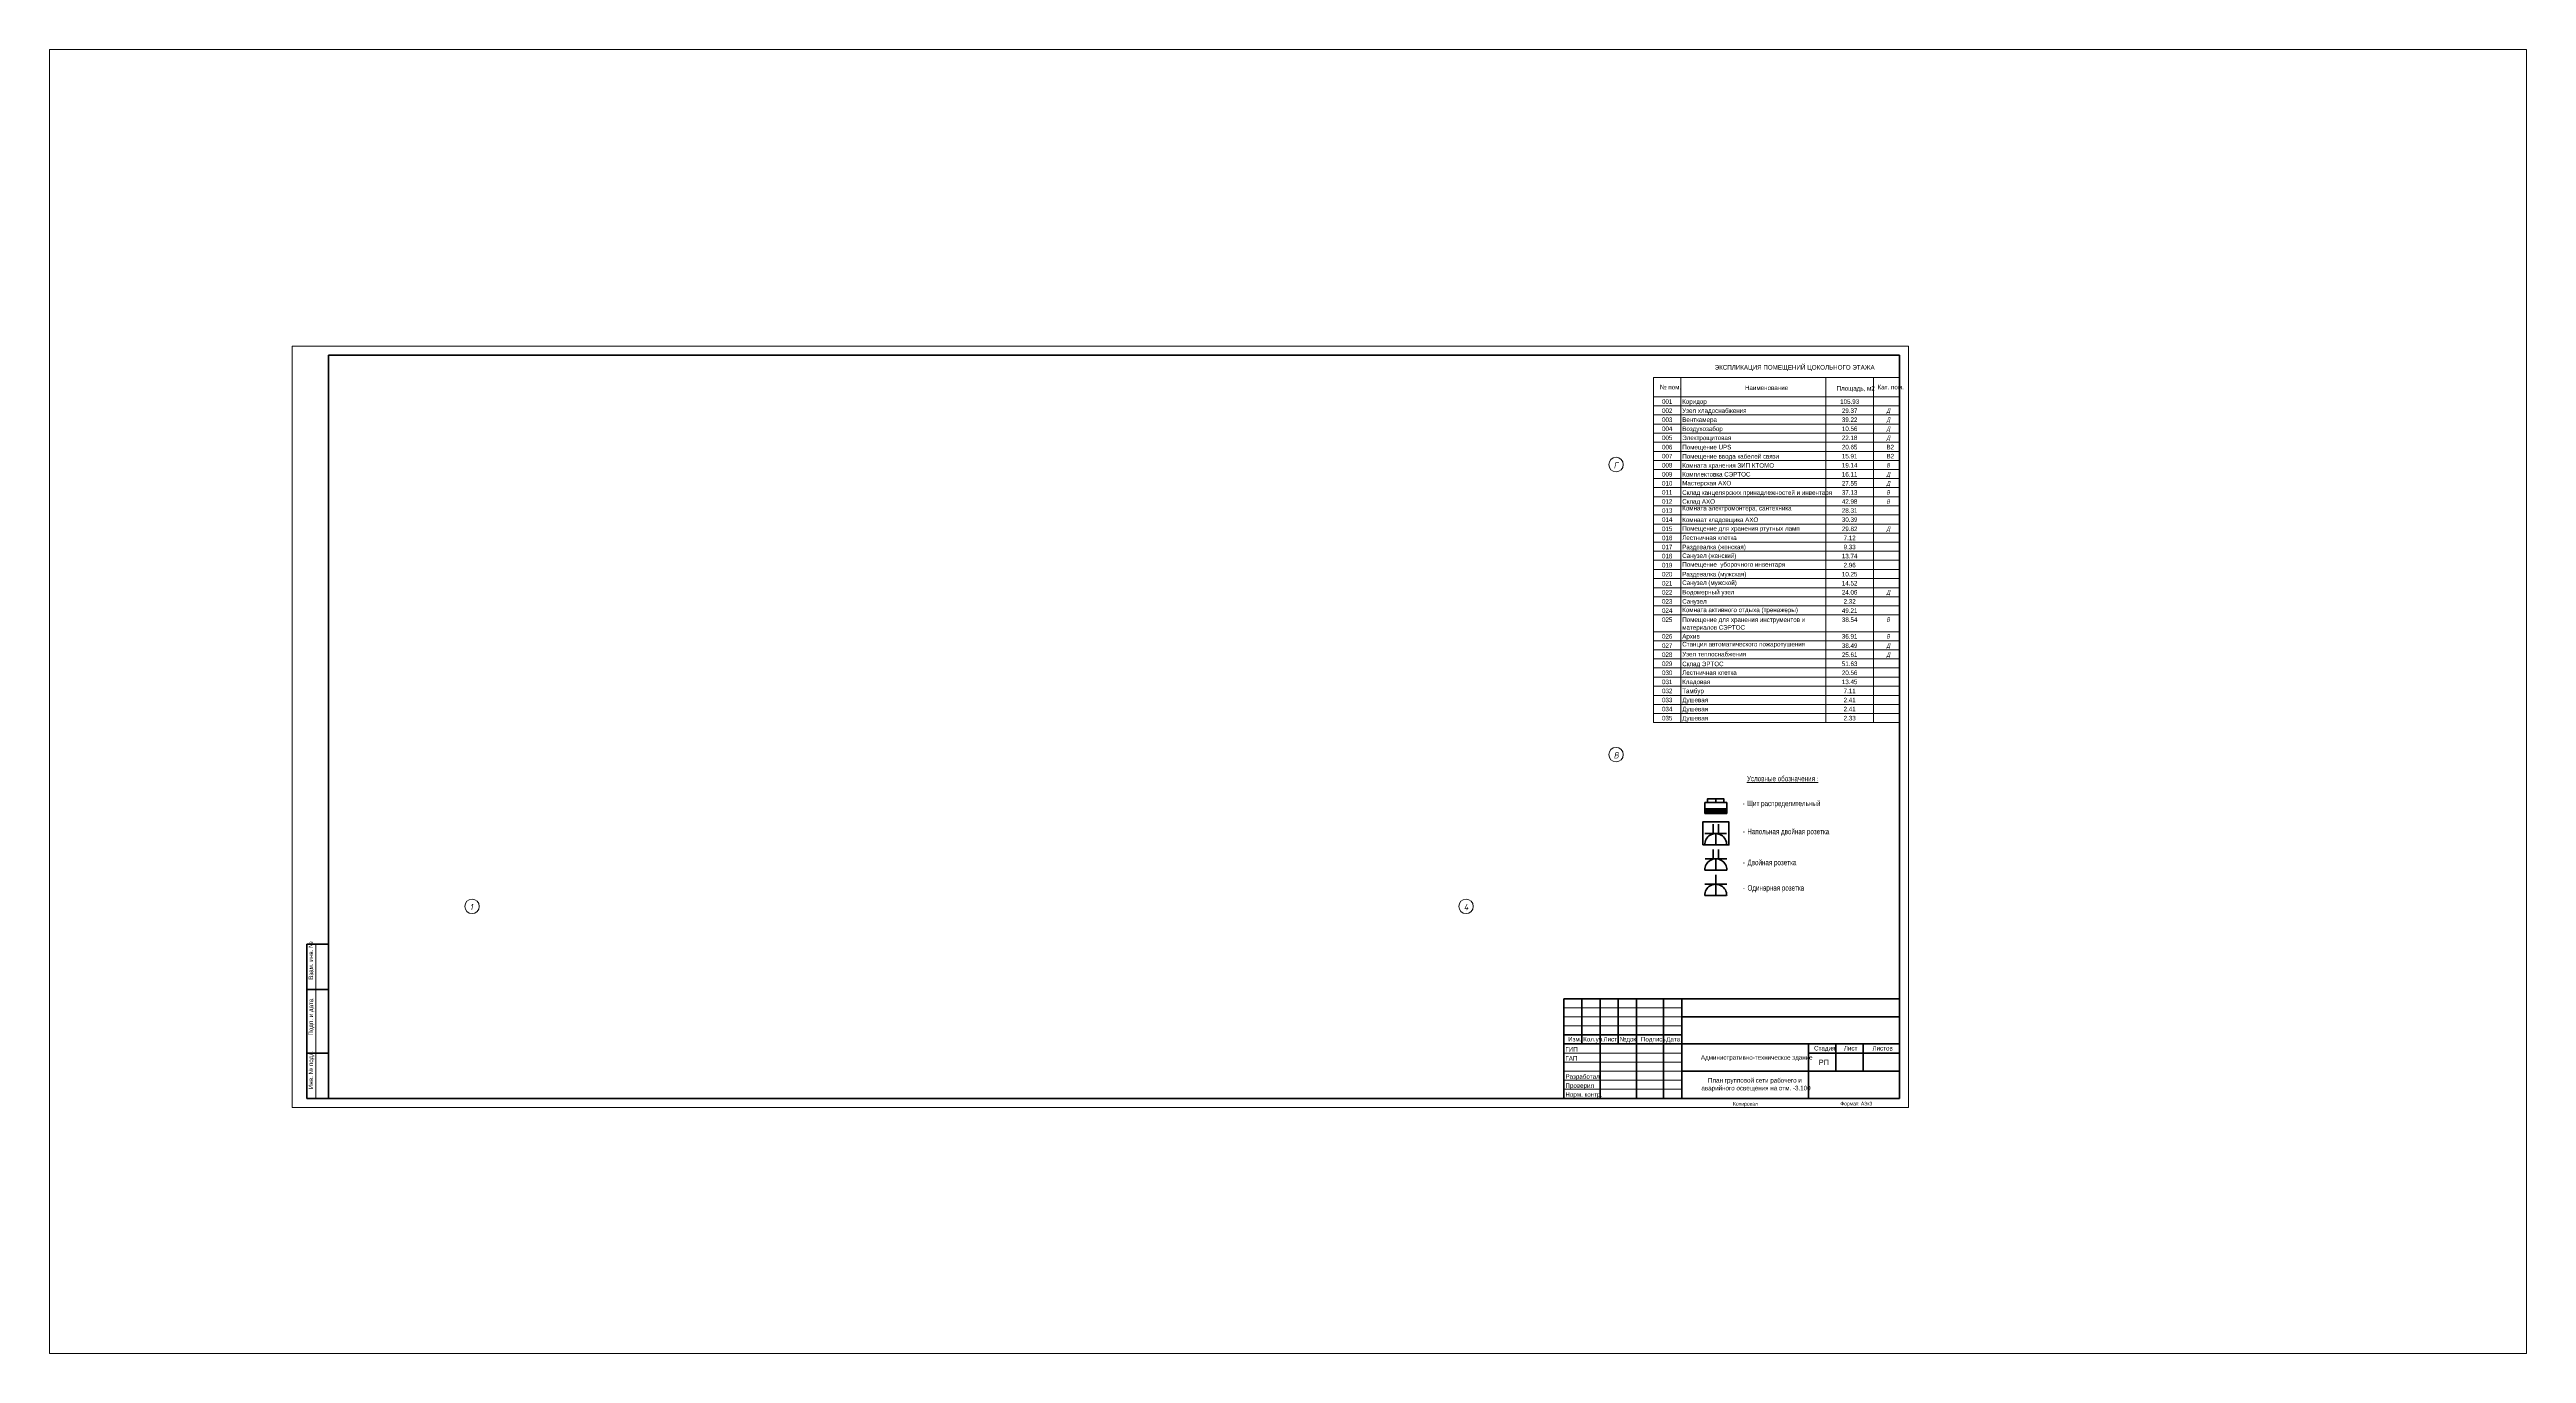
# Paper-space layout 'Layout1' of a CAD drawing. Header units: metres. Extents: x -134 to 1232, y -136 to 584.
import ezdxf

# ---------------------------------------------------------------- set-up
doc = ezdxf.new("R2010")
doc.units = ezdxf.units.M
doc.layers.add('A-DETL', color=7, linetype='Continuous', lineweight=5, true_color=0x00a600)
for name, color, linetype, lineweight in [('A-DETL-THIN', 7, 'Continuous', 5), ('G-ANNO-SCHD', 7, 'Continuous', 9), ('G-ANNO-TEXT', 7, 'Continuous', 9), ('G-ANNO-TTLB', 7, 'Continuous', 9), ('G-ANNO-TTLB-THIN', 7, 'Continuous', 9), ('Освещение', 1, 'Continuous', 50), ('раб осв', 7, 'Continuous', 40), ('Эл-свет раб.', 5, 'Continuous', 50), ('ЭОМ', 7, 'Continuous', 40)]:
    doc.layers.add(name, color=color, linetype=linetype, lineweight=lineweight)
doc.styles.add('GOST Common_6', font='ARIALN.TTF', dxfattribs={"width": 0.8, "height": 3})
doc.styles.add('GOST Common_I_5', font='ARIALN.TTF', dxfattribs={"height": 3})
doc.styles.add('GOST Common_I_6', font='ARIALN.TTF', dxfattribs={"height": 2.5})
doc.styles.add('GOST Common_I_7', font='ARIALN.TTF', dxfattribs={"height": 3.5})
doc.styles.add('GOST Common_I_8', font='ARIALN.TTF', dxfattribs={"height": 2.5})
doc.styles.add('GOST Common_I_9', font='ARIALN.TTF', dxfattribs={"height": 2})
doc.styles.add('ISOCPEUR_I', font='ARIALN.TTF', dxfattribs={"height": 2})

# ---------------------------------------------------------------- blocks, each defined once
blk = doc.blocks.new('Штамп ГОСТ - A3_3A-1250180-Маркировочный план цокольного этажа на отм_ -3_100')
at = {"layer": 'G-ANNO-TTLB'}
for p, q in [((-192, 271.5), (-192, -148.5)), ((-192, 271.5), (699, 271.5)), ((699, 271.5), (699, -148.5)), ((-192, -58.5), (-192, 216.5)), ((699, -148.5), (-192, -148.5))]:
    blk.add_line(p, q, dxfattribs=at)
at = {"layer": 'G-ANNO-TTLB', "lineweight": 35}
for p, q in [((-172, 266.5), (-172, -143.5)), ((694, 266.5), (-172, 266.5)), ((694, -143.5), (694, 266.5)), ((-184, -58.5), (-184, -143.5)), ((-184, -58.5), (-172, -58.5)), ((-184, -83.5), (-172, -83.5)), ((509, -88.5), (509, -143.5)), ((694, -88.5), (509, -88.5)), ((519, -88.5), (519, -113.5)), ((529, -88.5), (529, -143.5)), ((539, -88.5), (539, -113.5)), ((549, -88.5), (549, -143.5)), ((564, -88.5), (564, -143.5)), ((574, -88.5), (574, -143.5)), ((574, -108.5), (509, -108.5)), ((694, -98.5), (574, -98.5)), ((-184, -118.5), (-172, -118.5)), ((694, -113.5), (509, -113.5)), ((644, -113.5), (644, -143.5)), ((694, -118.5), (644, -118.5)), ((659, -113.5), (659, -128.5)), ((674, -113.5), (674, -128.5)), ((694, -128.5), (574, -128.5)), ((-184, -143.5), (-172, -143.5)), ((-172, -143.5), (694, -143.5))]:
    blk.add_line(p, q, dxfattribs=at)
at = {"layer": 'G-ANNO-TTLB-THIN'}
for p, q in [((-179, -58.5), (-179, -143.5)), ((574, -93.5), (509, -93.5)), ((574, -98.5), (509, -98.5)), ((574, -103.5), (509, -103.5)), ((574, -118.5), (509, -118.5)), ((574, -123.5), (509, -123.5)), ((574, -128.5), (509, -128.5)), ((574, -133.5), (509, -133.5)), ((574, -138.5), (509, -138.5))]:
    blk.add_line(p, q, dxfattribs=at)
at = {"layer": 'G-ANNO-TTLB', "char_height": 2.5, "attachment_point": 1, "rotation": 90, "style": 'GOST Common_I_6'}
for s, insert, width in [('Взам. инв. №', (-183, -78.1), 19.048), ('Подп. и дата', (-183, -108.9), 19.305), ('Инв. № подл.', (-183, -138.4), 18.599)]:
    blk.add_mtext(s, dxfattribs=dict(at, insert=insert, width=width))
at = {"layer": 'G-ANNO-TTLB', "attachment_point": 1}
for s, insert, char_height, width, style in [('Изм.', (511.4, -109.6), 2.5, 6.413, 'GOST Common_I_6'), ('Кол.уч.', (519.7, -109.6), 2.5, 10.454, 'GOST Common_I_6'), ('Лист', (530.9, -109.6), 2.5, 7.504, 'GOST Common_I_6'), ('№док.', (539.8, -109.6), 2.5, 10.101, 'GOST Common_I_8'), ('Подпись', (551.5, -109.6), 2.5, 12.186, 'GOST Common_I_6'), ('Дата', (565.5, -109.6), 2.5, 8.466, 'GOST Common_I_6'), ('Стадия', (647, -114.6), 2.5, 11.159, 'GOST Common_I_6'), ('Лист', (663.4, -114.6), 2.5, 7.504, 'GOST Common_I_6'), ('Листов', (679.2, -114.6), 2.5, 10.967, 'GOST Common_I_6'), ('Копировал', (602.3, -145.5), 2, 16.515, 'ISOCPEUR_I'), ('Формат: А3х3', (661.5, -145.4), 2, 21.726, 'GOST Common_I_9')]:
    blk.add_mtext(s, dxfattribs=dict(at, insert=insert, char_height=char_height, width=width, style=style))
blk = doc.blocks.new('двойная розетка штепсельная с заземляющим контактом скрытой установки IP20')
at = {"layer": 'Эл-свет раб.', "ltscale": 0.3}
for p, q in [((242831, -163233), (242831, -163444)), ((242951, -163233), (242951, -163444)), ((243132, -163444), (242645, -163444)), ((243135, -163696), (242647, -163696)), ((242891, -163696), (242891, -163444))]:
    blk.add_line(p, q, dxfattribs=at)
at = {"layer": 'Эл-свет раб.', "ltscale": 0.3, "extrusion": (0, 0, -1)}
blk.add_ellipse((242891, -163688), major_axis=(-173, 173), ratio=1, start_param=5.464002, end_param=8.673165, dxfattribs=at)
blk = doc.blocks.new('Розетка штепсельная с заземляющим контактом скрытой установки IP20')
at = {"layer": 'Эл-свет раб.', "ltscale": 0.3}
for p, q in [((191816, -246316), (191329, -246316)), ((191575, -246568), (191575, -246106)), ((191819, -246568), (191331, -246568))]:
    blk.add_line(p, q, dxfattribs=at)
at = {"layer": 'Эл-свет раб.', "ltscale": 0.3, "extrusion": (0, 0, -1)}
blk.add_ellipse((191575, -246560), major_axis=(-173, 173), ratio=1, start_param=5.464002, end_param=8.673165, dxfattribs=at)

psp = doc.layouts.get("Layout1")

# ---------------------------------------------------------------- hatches: boundary and pattern name
at = {"layer": 'ЭОМ', "ltscale": 100}
h = psp.add_hatch(color=256, dxfattribs=at)
h.dxf.hatch_style = 1
h.paths.add_polyline_path([(790.8, 162.2), (790.8, 165.2), (778.8, 165.2), (778.8, 162.2)])

# ---------------------------------------------------------------- linework, layer by layer
at = {"layer": 'A-DETL', "color": 7, "lineweight": 15}
for centre in [(729.8, 354.6), (729.8, 194.6), (99.1, 110.9), (647.1, 110.9)]:
    psp.add_circle(centre, 4, dxfattribs=at)
at = {"layer": 'A-DETL-THIN', "lineweight": 9}
for p, q in [((750.5, 402.6), (750.5, 392)), ((750.5, 402.6), (886, 402.6)), ((765.5, 402.6), (765.5, 392)), ((845.5, 402.6), (845.5, 392)), ((871.7, 402.6), (871.7, 392)), ((886, 402.6), (886, 392)), ((765.5, 392), (750.5, 392)), ((750.5, 392), (750.5, 387)), ((765.5, 387), (750.5, 387)), ((750.5, 387), (750.5, 382)), ((845.5, 392), (765.5, 392)), ((765.5, 392), (765.5, 387)), ((845.5, 387), (765.5, 387)), ((765.5, 387), (765.5, 382)), ((871.7, 392), (845.5, 392)), ((845.5, 392), (845.5, 387)), ((871.7, 387), (845.5, 387)), ((845.5, 387), (845.5, 382)), ((886, 392), (871.7, 392)), ((871.7, 392), (871.7, 387)), ((886, 387), (871.7, 387)), ((871.7, 387), (871.7, 382)), ((886, 392), (886, 387)), ((886, 387), (886, 382)), ((765.5, 382), (750.5, 382)), ((750.5, 382), (750.5, 376.9)), ((765.5, 376.9), (750.5, 376.9)), ((750.5, 376.9), (750.5, 371.9)), ((765.5, 371.9), (750.5, 371.9)), ((750.5, 371.9), (750.5, 366.9)), ((845.5, 382), (765.5, 382)), ((765.5, 382), (765.5, 376.9)), ((845.5, 376.9), (765.5, 376.9)), ((765.5, 376.9), (765.5, 371.9)), ((845.5, 371.9), (765.5, 371.9)), ((765.5, 371.9), (765.5, 366.9)), ((871.7, 382), (845.5, 382)), ((845.5, 382), (845.5, 376.9)), ((871.7, 376.9), (845.5, 376.9)), ((845.5, 376.9), (845.5, 371.9)), ((871.7, 371.9), (845.5, 371.9)), ((845.5, 371.9), (845.5, 366.9)), ((886, 382), (871.7, 382)), ((871.7, 382), (871.7, 376.9)), ((886, 376.9), (871.7, 376.9)), ((871.7, 376.9), (871.7, 371.9)), ((886, 371.9), (871.7, 371.9)), ((871.7, 371.9), (871.7, 366.9)), ((886, 382), (886, 376.9)), ((886, 376.9), (886, 371.9)), ((886, 371.9), (886, 366.9)), ((765.5, 366.9), (750.5, 366.9)), ((750.5, 366.9), (750.5, 361.9)), ((765.5, 361.9), (750.5, 361.9)), ((750.5, 361.9), (750.5, 356.9)), ((765.5, 356.9), (750.5, 356.9)), ((750.5, 356.9), (750.5, 351.9)), ((845.5, 366.9), (765.5, 366.9)), ((765.5, 366.9), (765.5, 361.9)), ((845.5, 361.9), (765.5, 361.9)), ((765.5, 361.9), (765.5, 356.9)), ((845.5, 356.9), (765.5, 356.9)), ((765.5, 356.9), (765.5, 351.9)), ((871.7, 366.9), (845.5, 366.9)), ((845.5, 366.9), (845.5, 361.9)), ((871.7, 361.9), (845.5, 361.9)), ((845.5, 361.9), (845.5, 356.9)), ((871.7, 356.9), (845.5, 356.9)), ((845.5, 356.9), (845.5, 351.9)), ((886, 366.9), (871.7, 366.9)), ((871.7, 366.9), (871.7, 361.9)), ((886, 361.9), (871.7, 361.9)), ((871.7, 361.9), (871.7, 356.9)), ((886, 356.9), (871.7, 356.9)), ((871.7, 356.9), (871.7, 351.9)), ((886, 366.9), (886, 361.9)), ((886, 361.9), (886, 356.9)), ((886, 356.9), (886, 351.9)), ((765.5, 351.9), (750.5, 351.9)), ((750.5, 351.9), (750.5, 346.9)), ((765.5, 346.9), (750.5, 346.9)), ((750.5, 346.9), (750.5, 341.9)), ((765.5, 341.9), (750.5, 341.9)), ((750.5, 341.9), (750.5, 336.8)), ((845.5, 351.9), (765.5, 351.9)), ((765.5, 351.9), (765.5, 346.9)), ((845.5, 346.9), (765.5, 346.9)), ((765.5, 346.9), (765.5, 341.9)), ((845.5, 341.9), (765.5, 341.9)), ((765.5, 341.9), (765.5, 336.8)), ((871.7, 351.9), (845.5, 351.9)), ((845.5, 351.9), (845.5, 346.9)), ((871.7, 346.9), (845.5, 346.9)), ((845.5, 346.9), (845.5, 341.9)), ((871.7, 341.9), (845.5, 341.9)), ((845.5, 341.9), (845.5, 336.8)), ((886, 351.9), (871.7, 351.9)), ((871.7, 351.9), (871.7, 346.9)), ((886, 346.9), (871.7, 346.9)), ((871.7, 346.9), (871.7, 341.9)), ((886, 341.9), (871.7, 341.9)), ((871.7, 341.9), (871.7, 336.8)), ((886, 351.9), (886, 346.9)), ((886, 346.9), (886, 341.9)), ((886, 341.9), (886, 336.8)), ((765.5, 336.8), (750.5, 336.8)), ((750.5, 336.8), (750.5, 331.8)), ((765.5, 331.8), (750.5, 331.8)), ((750.5, 331.8), (750.5, 326.8)), ((845.5, 336.8), (765.5, 336.8)), ((765.5, 336.8), (765.5, 331.8)), ((845.5, 331.8), (765.5, 331.8)), ((765.5, 331.8), (765.5, 326.8)), ((871.7, 336.8), (845.5, 336.8)), ((845.5, 336.8), (845.5, 331.8)), ((871.7, 331.8), (845.5, 331.8)), ((845.5, 331.8), (845.5, 326.8)), ((886, 336.8), (871.7, 336.8)), ((871.7, 336.8), (871.7, 331.8)), ((886, 331.8), (871.7, 331.8)), ((871.7, 331.8), (871.7, 326.8)), ((886, 336.8), (886, 331.8)), ((886, 331.8), (886, 326.8)), ((765.5, 326.8), (750.5, 326.8)), ((750.5, 326.8), (750.5, 321.8)), ((765.5, 321.8), (750.5, 321.8)), ((750.5, 321.8), (750.5, 316.8)), ((765.5, 316.8), (750.5, 316.8)), ((750.5, 316.8), (750.5, 311.8)), ((845.5, 326.8), (765.5, 326.8)), ((765.5, 326.8), (765.5, 321.8)), ((845.5, 321.8), (765.5, 321.8)), ((765.5, 321.8), (765.5, 316.8)), ((845.5, 316.8), (765.5, 316.8)), ((765.5, 316.8), (765.5, 311.8)), ((871.7, 326.8), (845.5, 326.8)), ((845.5, 326.8), (845.5, 321.8)), ((871.7, 321.8), (845.5, 321.8)), ((845.5, 321.8), (845.5, 316.8)), ((871.7, 316.8), (845.5, 316.8)), ((845.5, 316.8), (845.5, 311.8)), ((886, 326.8), (871.7, 326.8)), ((871.7, 326.8), (871.7, 321.8)), ((886, 321.8), (871.7, 321.8)), ((871.7, 321.8), (871.7, 316.8)), ((886, 316.8), (871.7, 316.8)), ((871.7, 316.8), (871.7, 311.8)), ((886, 326.8), (886, 321.8)), ((886, 321.8), (886, 316.8)), ((886, 316.8), (886, 311.8)), ((765.5, 311.8), (750.5, 311.8)), ((750.5, 311.8), (750.5, 306.8)), ((765.5, 306.8), (750.5, 306.8)), ((750.5, 306.8), (750.5, 301.8)), ((765.5, 301.8), (750.5, 301.8)), ((750.5, 301.8), (750.5, 296.8)), ((845.5, 311.8), (765.5, 311.8)), ((765.5, 311.8), (765.5, 306.8)), ((845.5, 306.8), (765.5, 306.8)), ((765.5, 306.8), (765.5, 301.8)), ((845.5, 301.8), (765.5, 301.8)), ((765.5, 301.8), (765.5, 296.8)), ((871.7, 311.8), (845.5, 311.8)), ((845.5, 311.8), (845.5, 306.8)), ((871.7, 306.8), (845.5, 306.8)), ((845.5, 306.8), (845.5, 301.8)), ((871.7, 301.8), (845.5, 301.8)), ((845.5, 301.8), (845.5, 296.8)), ((886, 311.8), (871.7, 311.8)), ((871.7, 311.8), (871.7, 306.8)), ((886, 306.8), (871.7, 306.8)), ((871.7, 306.8), (871.7, 301.8)), ((886, 301.8), (871.7, 301.8)), ((871.7, 301.8), (871.7, 296.8)), ((886, 311.8), (886, 306.8)), ((886, 306.8), (886, 301.8)), ((886, 301.8), (886, 296.8)), ((765.5, 296.8), (750.5, 296.8)), ((750.5, 296.8), (750.5, 291.7)), ((765.5, 291.7), (750.5, 291.7)), ((750.5, 291.7), (750.5, 286.7)), ((845.5, 296.8), (765.5, 296.8)), ((765.5, 296.8), (765.5, 291.7)), ((845.5, 291.7), (765.5, 291.7)), ((765.5, 291.7), (765.5, 286.7)), ((871.7, 296.8), (845.5, 296.8)), ((845.5, 296.8), (845.5, 291.7)), ((871.7, 291.7), (845.5, 291.7)), ((845.5, 291.7), (845.5, 286.7)), ((886, 296.8), (871.7, 296.8)), ((871.7, 296.8), (871.7, 291.7)), ((886, 291.7), (871.7, 291.7)), ((871.7, 291.7), (871.7, 286.7)), ((886, 296.8), (886, 291.7)), ((886, 291.7), (886, 286.7)), ((765.5, 286.7), (750.5, 286.7)), ((750.5, 286.7), (750.5, 281.7)), ((765.5, 281.7), (750.5, 281.7)), ((750.5, 281.7), (750.5, 276.7)), ((765.5, 276.7), (750.5, 276.7)), ((750.5, 276.7), (750.5, 271.7)), ((845.5, 286.7), (765.5, 286.7)), ((765.5, 286.7), (765.5, 281.7)), ((845.5, 281.7), (765.5, 281.7)), ((765.5, 281.7), (765.5, 276.7)), ((845.5, 276.7), (765.5, 276.7)), ((765.5, 276.7), (765.5, 271.7)), ((871.7, 286.7), (845.5, 286.7)), ((845.5, 286.7), (845.5, 281.7)), ((871.7, 281.7), (845.5, 281.7)), ((845.5, 281.7), (845.5, 276.7)), ((871.7, 276.7), (845.5, 276.7)), ((845.5, 276.7), (845.5, 271.7)), ((886, 286.7), (871.7, 286.7)), ((871.7, 286.7), (871.7, 281.7)), ((886, 281.7), (871.7, 281.7)), ((871.7, 281.7), (871.7, 276.7)), ((886, 276.7), (871.7, 276.7)), ((871.7, 276.7), (871.7, 271.7)), ((886, 286.7), (886, 281.7)), ((886, 281.7), (886, 276.7)), ((886, 276.7), (886, 271.7)), ((765.5, 271.7), (750.5, 271.7)), ((750.5, 271.7), (750.5, 262.4)), ((765.5, 262.4), (750.5, 262.4)), ((750.5, 262.4), (750.5, 257.4)), ((845.5, 271.7), (765.5, 271.7)), ((765.5, 271.7), (765.5, 262.4)), ((845.5, 262.4), (765.5, 262.4)), ((765.5, 262.4), (765.5, 257.4)), ((871.7, 271.7), (845.5, 271.7)), ((845.5, 271.7), (845.5, 262.4)), ((871.7, 262.4), (845.5, 262.4)), ((845.5, 262.4), (845.5, 257.4)), ((886, 271.7), (871.7, 271.7)), ((871.7, 271.7), (871.7, 262.4)), ((886, 262.4), (871.7, 262.4)), ((871.7, 262.4), (871.7, 257.4)), ((886, 271.7), (886, 262.4)), ((886, 262.4), (886, 257.4)), ((765.5, 257.4), (750.5, 257.4)), ((750.5, 257.4), (750.5, 252.4)), ((765.5, 252.4), (750.5, 252.4)), ((750.5, 252.4), (750.5, 247.4)), ((765.5, 247.4), (750.5, 247.4)), ((750.5, 247.4), (750.5, 242.4)), ((845.5, 257.4), (765.5, 257.4)), ((765.5, 257.4), (765.5, 252.4)), ((845.5, 252.4), (765.5, 252.4)), ((765.5, 252.4), (765.5, 247.4)), ((845.5, 247.4), (765.5, 247.4)), ((765.5, 247.4), (765.5, 242.4)), ((871.7, 257.4), (845.5, 257.4)), ((845.5, 257.4), (845.5, 252.4)), ((871.7, 252.4), (845.5, 252.4)), ((845.5, 252.4), (845.5, 247.4)), ((871.7, 247.4), (845.5, 247.4)), ((845.5, 247.4), (845.5, 242.4)), ((886, 257.4), (871.7, 257.4)), ((871.7, 257.4), (871.7, 252.4)), ((886, 252.4), (871.7, 252.4)), ((871.7, 252.4), (871.7, 247.4)), ((886, 247.4), (871.7, 247.4)), ((871.7, 247.4), (871.7, 242.4)), ((886, 257.4), (886, 252.4)), ((886, 252.4), (886, 247.4)), ((886, 247.4), (886, 242.4)), ((765.5, 242.4), (750.5, 242.4)), ((750.5, 242.4), (750.5, 237.4)), ((765.5, 237.4), (750.5, 237.4)), ((750.5, 237.4), (750.5, 232.4)), ((765.5, 232.4), (750.5, 232.4)), ((750.5, 232.4), (750.5, 227.3)), ((845.5, 242.4), (765.5, 242.4)), ((765.5, 242.4), (765.5, 237.4)), ((845.5, 237.4), (765.5, 237.4)), ((765.5, 237.4), (765.5, 232.4)), ((845.5, 232.4), (765.5, 232.4)), ((765.5, 232.4), (765.5, 227.3)), ((871.7, 242.4), (845.5, 242.4)), ((845.5, 242.4), (845.5, 237.4)), ((871.7, 237.4), (845.5, 237.4)), ((845.5, 237.4), (845.5, 232.4)), ((871.7, 232.4), (845.5, 232.4)), ((845.5, 232.4), (845.5, 227.3)), ((886, 242.4), (871.7, 242.4)), ((871.7, 242.4), (871.7, 237.4)), ((886, 237.4), (871.7, 237.4)), ((871.7, 237.4), (871.7, 232.4)), ((886, 232.4), (871.7, 232.4)), ((871.7, 232.4), (871.7, 227.3)), ((886, 242.4), (886, 237.4)), ((886, 237.4), (886, 232.4)), ((886, 232.4), (886, 227.3)), ((765.5, 227.3), (750.5, 227.3)), ((750.5, 227.3), (750.5, 222.3)), ((765.5, 222.3), (750.5, 222.3)), ((750.5, 222.3), (750.5, 217.3)), ((845.5, 227.3), (765.5, 227.3)), ((765.5, 227.3), (765.5, 222.3)), ((845.5, 222.3), (765.5, 222.3)), ((765.5, 222.3), (765.5, 217.3)), ((871.7, 227.3), (845.5, 227.3)), ((845.5, 227.3), (845.5, 222.3)), ((871.7, 222.3), (845.5, 222.3)), ((845.5, 222.3), (845.5, 217.3)), ((886, 227.3), (871.7, 227.3)), ((871.7, 227.3), (871.7, 222.3)), ((886, 222.3), (871.7, 222.3)), ((871.7, 222.3), (871.7, 217.3)), ((886, 227.3), (886, 222.3)), ((886, 222.3), (886, 217.3)), ((765.5, 217.3), (750.5, 217.3)), ((750.5, 217.3), (750.5, 212.3)), ((765.5, 212.3), (750.5, 212.3)), ((845.5, 217.3), (765.5, 217.3)), ((765.5, 217.3), (765.5, 212.3)), ((845.5, 212.3), (765.5, 212.3)), ((871.7, 217.3), (845.5, 217.3)), ((845.5, 217.3), (845.5, 212.3)), ((871.7, 212.3), (845.5, 212.3)), ((886, 217.3), (871.7, 217.3)), ((871.7, 217.3), (871.7, 212.3)), ((886, 212.3), (871.7, 212.3)), ((886, 217.3), (886, 212.3))]:
    psp.add_line(p, q, dxfattribs=at)
at = {"layer": 'Освещение', "color": 5}
psp.add_lwpolyline([(777.6, 144.8), (777.6, 157.5), (792, 157.5), (792, 144.8)], close=True, dxfattribs=at)
at = {"layer": 'раб осв', "color": 0, "lineweight": 40, "ltscale": 100}
psp.add_lwpolyline([(789.2, 168.2), (789.2, 170.3), (784.8, 170.3), (784.8, 168.2), (784.8, 170.3), (780.3, 170.3), (780.3, 168.2)], dxfattribs=at)
at = {"layer": 'ЭОМ', "ltscale": 100}
psp.add_lwpolyline([(790.8, 162.2), (778.8, 162.2), (778.8, 168.2), (790.8, 168.2)], close=True, dxfattribs=at)

# ---------------------------------------------------------------- block references
at = {"layer": 'G-ANNO-TTLB'}
psp.add_blockref('Штамп ГОСТ - A3_3A-1250180-Маркировочный план цокольного этажа на отм_ -3_100', (192, 148.5), dxfattribs=at)
at = {"layer": 'Освещение', "xscale": -0.024657850465443, "yscale": 0.024657850465443, "zscale": 0.024657850465443}
psp.add_blockref('Розетка штепсельная с заземляющим контактом скрытой установки IP20', (5508.6, 6196.7), dxfattribs=at)
at = {"layer": 'ЭОМ', "color": 0, "lineweight": 30, "yscale": 0.024657850465443, "zscale": 0.024657850465443}
for p, xscale in [((-5204.4, 4181.2), 0.024657850465443), ((6774, 4167.3), -0.024657850465443)]:
    psp.add_blockref('двойная розетка штепсельная с заземляющим контактом скрытой установки IP20', p, dxfattribs=dict(at, xscale=xscale))

# ---------------------------------------------------------------- texts
at = {"layer": 'G-ANNO-SCHD', "char_height": 2.5, "line_spacing_factor": 1.022761, "style": 'GOST Common_I_6'}
for s, insert, width, attachment_point in [('ЭКСПЛИКАЦИЯ ПОМЕЩЕНИЙ ЦОКОЛЬНОГО ЭТАЖА', (784.2, 409.5), 77.339, 1), ('\\pi-7.5,l10,t10;№ пом.', (751.5, 398.6), 12.539, 1), ('Наименование', (800.9, 398.2), 12.279, 1), ('Площадь, м2', (851.4, 397.9), 24.075, 1), ('Кат. пом.', (874, 398.6), 19.066, 1), ('001', (758, 390.6), 4.646, 2), ('002', (758, 385.6), 5.159, 2), ('Узел хладоснабжения', (766.3, 385.6), 32.615, 1), ('Коридор', (766.3, 390.6), 12.279, 1), ('105.93', (858.6, 390.6), 8.81, 2), ('29.37', (858.6, 385.6), 7.603, 2), ('\\fGOST Common|b0|i1|c204|p34|;\\W.8;Д', (878.9, 385.6), 2.202, 1), ('003', (758, 380.6), 5.159, 2), ('004', (758, 375.6), 5.401, 2), ('005', (758, 370.6), 5.159, 2), ('Электрощитовая', (766.3, 370.6), 26.249, 1), ('Венткамера', (766.3, 380.6), 18.646, 1), ('Воздухозабор', (766.3, 375.6), 20.878, 1), ('39.22', (858.6, 380.6), 7.603, 2), ('22.18', (858.6, 370.6), 7.09, 2), ('10.56', (858.6, 375.6), 7.09, 2), ('\\fGOST Common|b0|i1|c204|p34|;\\W.8;Д', (878.9, 380.6), 3.681, 1), ('\\fGOST Common|b0|i1|c204|p34|;\\W.8;Д', (878.9, 375.6), 3.681, 1), ('\\fGOST Common|b0|i1|c204|p34|;\\W.8;Д', (878.9, 370.6), 3.681, 1), ('006', (758, 365.5), 5.159, 2), ('007', (758, 360.5), 5.159, 2), ('008', (758, 355.5), 5.159, 2), ('Помещение UPS', (766.3, 365.5), 30.594, 1), ('Помещение ввода кабелей связи', (766.3, 360.4), 53.61, 1), ('Комната хранения ЗИП КТОМО', (766.3, 355.4), 51.503, 1), ('20.65', (858.6, 365.5), 7.603, 2), ('15.91', (858.6, 360.5), 6.577, 2), ('19.14', (858.6, 355.5), 6.819, 2), ('В2', (878.9, 365.5), 3.681, 1), ('В2', (878.9, 360.5), 3.681, 1), ('\\fGOST Common|b0|i1|c204|p34|;\\W.8;В', (878.9, 355.5), 1.961, 1), ('009', (758, 350.5), 5.159, 2), ('010', (758, 345.5), 4.646, 2), ('Комплектовка СЭРТОС', (766.3, 350.5), 40.819, 1), ('Мастерская АХО', (766.3, 345.6), 33.737, 1), ('27.55', (858.6, 345.5), 7.603, 2), ('16.11', (858.6, 350.5), 6.064, 2), ('\\fGOST Common|b0|i1|c204|p34|;\\W.8;Д', (878.9, 350.5), 2.202, 1), ('\\fGOST Common|b0|i1|c204|p34|;\\W.8;Д', (878.9, 345.5), 2.202, 1), ('011', (758, 340.5), 4.133, 2), ('012', (758, 335.5), 4.646, 2), ('013', (758, 330.5), 4.646, 2), ('Склад канцелярских принадлежностей и инвентаря', (766.3, 340.4), 85.477, 1), ('Склад АХО', (766.3, 335.5), 16.021, 1), ('Комната электромонтера, сантехника', (766.3, 331.8), 79.25, 1), ('37.13', (858.6, 340.5), 7.09, 2), ('42.98', (858.6, 335.5), 7.844, 2), ('28.31', (858.6, 330.5), 7.09, 2), ('\\fGOST Common|b0|i1|c204|p34|;\\W.8;В', (878.9, 340.5), 3.681, 1), ('\\fGOST Common|b0|i1|c204|p34|;\\W.8;В', (878.9, 335.5), 1.961, 1), ('014', (758, 325.5), 4.888, 2), ('015', (758, 320.4), 4.646, 2), ('016', (758, 315.4), 4.646, 2), ('Лестничная клетка', (766.3, 315.5), 37.379, 1), ('Комнаат кладовщика АХО', (766.3, 325.4), 45.445, 1), ('Помещение для хранения ртутных ламп', (766.3, 320.6), 71.223, 1), ('30.39', (858.6, 325.5), 7.603, 2), ('29.82', (858.6, 320.4), 7.603, 2), ('7.12', (858.6, 315.4), 5.37, 2), ('\\fGOST Common|b0|i1|c204|p34|;\\W.8;Д', (878.9, 320.4), 2.202, 1), ('017', (758, 310.4), 4.646, 2), ('018', (758, 305.4), 4.646, 2), ('019', (758, 300.4), 4.646, 2), ('Санузел (женский)', (766.3, 305.6), 43.375, 1), ('Раздевалка (женская)', (766.3, 310.4), 33.309, 1), ('Помещение  уборочного инвентаря', (766.3, 300.8), 75.072, 1), ('13.74', (858.6, 305.4), 7.331, 2), ('9.33', (858.6, 310.4), 5.883, 2), ('2.96', (858.6, 300.4), 5.883, 2), ('020', (758, 295.4), 5.159, 2), ('021', (758, 290.4), 4.646, 2), ('Санузел (мужской)', (766.3, 290.7), 40.604, 1), ('Раздевалка (мужская)', (766.3, 295.4), 33.55, 1), ('10.25', (858.6, 295.4), 7.09, 2), ('14.52', (858.6, 290.4), 7.331, 2), ('022', (758, 285.4), 5.159, 2), ('023', (758, 280.4), 5.159, 2), ('024', (758, 275.3), 5.401, 2), ('Санузел', (766.3, 280.4), 12.159, 1), ('Водомерный узел', (766.3, 285.5), 36.665, 1), ('Комната активного отдыха (тренажеры)', (766.3, 275.7), 77.332, 1), ('49.21', (858.6, 275.3), 7.331, 2), ('24.06', (858.6, 285.4), 7.844, 2), ('2.32', (858.6, 280.4), 5.883, 2), ('\\fGOST Common|b0|i1|c204|p34|;\\W.8;Д', (878.9, 285.4), 2.202, 1), ('025', (758, 270.3), 5.159, 2), ('026', (758, 261.1), 5.159, 2), ('Архив', (766.3, 261.1), 9.081, 1), ('Помещение для хранения инструментов и \\Pматериалов СЭРТОС', (766.3, 270.3), 82.457, 1), ('38.54', (858.6, 270.3), 7.844, 2), ('36.91', (858.6, 261.1), 7.09, 2), ('\\fGOST Common|b0|i1|c204|p34|;\\W.8;В', (878.9, 270.3), 1.961, 1), ('\\fGOST Common|b0|i1|c204|p34|;\\W.8;В', (878.9, 261.1), 1.961, 1), ('027', (758, 256), 5.159, 2), ('028', (758, 251), 5.159, 2), ('029', (758, 246), 5.159, 2), ('Узел теплоснабжения', (766.3, 251.3), 47.123, 1), ('Станция автоматического пожаротушения', (766.3, 256.8), 78.336, 1), ('Склад ЭРТОС', (766.3, 245.9), 26.455, 1), ('38.49', (858.6, 256), 7.844, 2), ('51.63', (858.6, 246), 7.09, 2), ('25.61', (858.6, 251), 7.09, 2), ('\\fGOST Common|b0|i1|c204|p34|;\\W.8;Д', (878.9, 256), 2.202, 1), ('\\fGOST Common|b0|i1|c204|p34|;\\W.8;Д', (878.9, 251), 2.202, 1), ('030', (758, 241), 5.159, 2), ('031', (758, 236), 4.646, 2), ('Лестничная клетка', (766.3, 241.1), 36.904, 1), ('Кладовая', (766.3, 236), 14.482, 1), ('20.56', (858.6, 241), 7.603, 2), ('13.45', (858.6, 236), 7.331, 2), ('032', (758, 231), 5.159, 2), ('033', (758, 226), 5.159, 2), ('034', (758, 221), 5.401, 2), ('Тамбур', (766.3, 231), 11.042, 1), ('Душевая', (766.3, 226), 13.245, 1), ('Душевая', (766.3, 221), 13.245, 1), ('7.11', (858.6, 231), 4.857, 2), ('2.41', (858.6, 226), 5.612, 2), ('2.41', (858.6, 221), 5.612, 2), ('035', (758, 216), 5.159, 2), ('Душевая', (766.3, 216), 13.245, 1), ('2.33', (858.6, 216), 5.883, 2), ('ГИП', (701.9, 33.3), 13.245, 1), ('ГАП', (701.9, 28.3), 13.245, 1), ('Административно-техническое здание', (776.6, 28.8), 73.582, 1), ('Разработал', (701.9, 18.3), 13.245, 1), ('\\pi7.80075;План групповой сети рабочего и \\P\\pi4.19655;аварийного освещения на отм. -3.100', (772.7, 16.2), 58.439, 1), ('Проверил', (701.9, 13.3), 13.245, 1), ('Норм. контр.', (701.9, 8.4), 20.908, 1)]:
    psp.add_mtext(s, dxfattribs=dict(at, insert=insert, width=width, attachment_point=attachment_point))
at = {"layer": 'G-ANNO-TEXT', "attachment_point": 1}
for s, insert, char_height, width, style in [('\\fGOST Common|b0|i1|c204|p34|;\\W.8;Г', (728.5, 356), 3.5, 2.501, 'GOST Common_I_7'), ('\\fGOST Common|b0|i1|c204|p34|;\\W.8;В', (728.5, 196), 3.5, 2.822, 'GOST Common_I_7'), ('{\\LУсловные обозначения \\Fgost common|c0;:}', (802, 182.9), 3, 35.091, 'GOST Common_6'), ('- ', (799.6, 169.2), 3, 3.078, 'GOST Common_6'), ('Щит распределительный', (802.1, 169.2), 3, 52.458, 'GOST Common_6'), ('- ', (799.7, 153.7), 3, 3.078, 'GOST Common_6'), ('Напольная двойная розетка ', (802.2, 153.7), 3, 52.198, 'GOST Common_6'), ('Двойная розетка', (802.3, 136.6), 3, 52.116, 'GOST Common_6'), ('- ', (799.7, 136.6), 3, 3.078, 'GOST Common_6'), ('\\fGOST Common|b0|i1|c204|p34|;\\W.8;1', (97.9, 112.3), 3.5, 1.796, 'GOST Common_I_7'), ('\\fGOST Common|b0|i1|c204|p34|;\\W.8;4', (645.9, 112.3), 3.5, 2.822, 'GOST Common_I_7'), ('- ', (799.7, 122.6), 3, 3.078, 'GOST Common_6'), ('Одинарная розетка', (802.3, 122.6), 3, 52.285, 'GOST Common_6'), ('\\fGOST Common|b0|i1|c204|p34|;\\W.8;^I', (383.8, 68.8), 2.5, 2.758, 'GOST Common_I_6'), ('\\fGOST Common|b0|i1|c204|p34|;\\W.8;^I', (384.2, 64.5), 2.5, 2.245, 'GOST Common_I_6'), ('\\fGOST Common|b0|i1|c204|p34|;\\W.8;^I', (384.2, 60.3), 2.5, 2.309, 'GOST Common_I_6'), ('\\fGOST Common|b0|i1|c204|p34|;\\W.8;^I', (384.4, 56.1), 2.5, 2.052, 'GOST Common_I_6'), ('\\fGOST Common|b0|i1|c204|p34|;\\W.8;^I', (384.2, 51.8), 2.5, 2.309, 'GOST Common_I_6'), ('\\fGOST Common|b0|i1|c204|p34|;\\W.8;^I', (384.2, 47.6), 2.5, 2.309, 'GOST Common_I_6'), ('\\fGOST Common|b0|i1|c204|p34|;\\W.8;^I', (384.2, 43.4), 2.5, 2.309, 'GOST Common_I_6'), ('\\fGOST Common|b0|i1|c204|p34|;\\W.8;^I', (384.2, 39.1), 2.5, 2.309, 'GOST Common_I_6'), ('\\fGOST Common|b0|i1|c204|p34|;\\W.8;^I', (385.2, 34.9), 2.5, 1.026, 'GOST Common_I_6')]:
    psp.add_mtext(s, dxfattribs=dict(at, insert=insert, char_height=char_height, width=width, style=style))
at = {"layer": 'G-ANNO-TTLB', "insert": (841.5, 26.4), "char_height": 3, "width": 4.874, "attachment_point": 1, "style": 'GOST Common_I_5'}
psp.add_mtext('РП', dxfattribs=at)

# ---------------------------------------------------------------- viewports
at = {"layer": '0'}
psp.add_viewport(center=(548.9, 223.9), size=(1365.6, 719.268), view_center_point=(548.9498, 223.9167), view_height=719.267618, dxfattribs=at)

doc.saveas('drawing.dxf')
